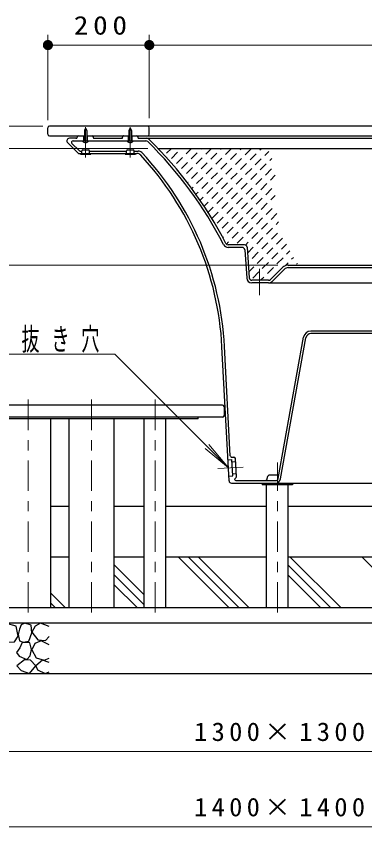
# Model space of a CAD drawing. Units: millimetres on the paper, scale 1:20. Extents: x -385 to 0, y 0 to 267.
# Drawn here: x -163.8 to -129.4, y 57.9 to 137.8 of the extents above; entities that cross this region are included whole.
import ezdxf

# ---------------------------------------------------------------- set-up
doc = ezdxf.new("R2010")
doc.units = ezdxf.units.MM
doc.linetypes.add('USER2', pattern=[6, 3, -1, 1, -1])
doc.layers.add('LY_1', color=7, linetype='Continuous', lineweight=13)
doc.styles.add('ＭＳ ゴシック', font='')
doc.styles.get('ＭＳ ゴシック').set_extended_font_data('MS Gothic')

# ---------------------------------------------------------------- blocks, each defined once
blk = doc.blocks.new('filled_dot')
at = {"color": 0, "linetype": 'Continuous', "lineweight": -2, "const_width": 1.25}
blk.add_lwpolyline([(-0.625, 0, 1), (0.625, 0, 1)], format="xyb", close=True, dxfattribs=at)

msp = doc.modelspace()

# ---------------------------------------------------------------- linework, layer by layer
at = {"layer": 'LY_1'}
for p, q in [((-160.663, 127.519), (-160.663, 135.935)), ((-150.669, 127.737), (-150.669, 135.935)), ((-160.663, 134.935), (-150.669, 134.935)), ((-150.669, 134.935), (-99.919, 134.935)), ((-161.169, 126.937), (-172.01, 126.937)), ((-150.801, 124.737), (-165.33, 124.737)), ((-148.968, 124.258), (-148.489, 124.737)), ((-147.522, 124.714), (-147.499, 124.737)), ((-147.027, 124.219), (-146.509, 124.737)), ((-145.582, 124.674), (-145.519, 124.737)), ((-145.087, 124.179), (-144.529, 124.737)), ((-143.642, 124.635), (-143.539, 124.737)), ((-143.147, 124.14), (-142.553, 124.734)), ((-141.701, 124.595), (-141.559, 124.737)), ((-141.206, 124.1), (-140.612, 124.694)), ((-139.761, 124.555), (-139.579, 124.737)), ((-148.473, 123.763), (-147.879, 124.357)), ((-146.532, 123.724), (-145.938, 124.318)), ((-144.592, 123.684), (-143.998, 124.278)), ((-142.652, 123.645), (-142.058, 124.239)), ((-140.711, 123.605), (-140.117, 124.199)), ((-139.266, 124.06), (-138.887, 124.44)), ((-147.978, 123.269), (-147.384, 123.862)), ((-147.483, 122.774), (-146.889, 123.368)), ((-146.037, 123.229), (-145.443, 123.823)), ((-145.542, 122.734), (-144.948, 123.328)), ((-144.097, 123.189), (-143.503, 123.783)), ((-143.602, 122.694), (-143.008, 123.288)), ((-142.157, 123.15), (-141.563, 123.744)), ((-141.662, 122.655), (-141.068, 123.249)), ((-140.216, 123.11), (-139.622, 123.704)), ((-139.721, 122.615), (-139.128, 123.209)), ((-138.771, 123.565), (-138.599, 123.738)), ((-146.988, 122.279), (-146.394, 122.873)), ((-146.493, 121.784), (-145.899, 122.378)), ((-145.047, 122.239), (-144.453, 122.833)), ((-144.552, 121.744), (-143.958, 122.338)), ((-143.107, 122.199), (-142.513, 122.793)), ((-142.612, 121.704), (-142.018, 122.298)), ((-141.167, 122.16), (-140.573, 122.754)), ((-139.226, 122.12), (-138.633, 122.714)), ((-145.998, 121.289), (-145.404, 121.883)), ((-144.057, 121.249), (-143.463, 121.843)), ((-142.117, 121.209), (-141.523, 121.803)), ((-140.672, 121.665), (-140.078, 122.259)), ((-140.177, 121.17), (-139.583, 121.764)), ((-138.732, 121.625), (-138.259, 122.098)), ((-146.91, 121.366), (-146.849, 121.427)), ((-146.485, 120.801), (-146.354, 120.932)), ((-145.503, 120.794), (-144.909, 121.388)), ((-145.008, 120.299), (-144.414, 120.893)), ((-143.562, 120.754), (-142.969, 121.348)), ((-143.068, 120.259), (-142.474, 120.853)), ((-141.622, 120.714), (-141.028, 121.308)), ((-141.127, 120.219), (-140.533, 120.813)), ((-139.682, 120.675), (-139.088, 121.269)), ((-139.187, 120.18), (-138.593, 120.774)), ((-146.069, 120.227), (-145.859, 120.437)), ((-145.663, 119.644), (-145.364, 119.942)), ((-144.513, 119.804), (-143.919, 120.398)), ((-144.018, 119.309), (-143.424, 119.903)), ((-142.573, 119.764), (-141.979, 120.358)), ((-140.632, 119.724), (-140.038, 120.318)), ((-138.692, 119.685), (-138.27, 120.107)), ((-145.265, 119.052), (-144.869, 119.447)), ((-143.523, 118.814), (-142.929, 119.408)), ((-142.078, 119.269), (-141.484, 119.863)), ((-141.583, 118.774), (-140.989, 119.368)), ((-140.137, 119.23), (-139.543, 119.823)), ((-139.642, 118.735), (-139.048, 119.329)), ((-144.876, 118.45), (-144.374, 118.952)), ((-144.473, 117.863), (-143.879, 118.457)), ((-143.028, 118.319), (-142.434, 118.913)), ((-142.533, 117.824), (-141.939, 118.418)), ((-141.088, 118.279), (-140.494, 118.873)), ((-140.593, 117.784), (-139.999, 118.378)), ((-139.147, 118.24), (-138.553, 118.834)), ((-138.652, 117.745), (-138.088, 118.309)), ((-143.978, 117.368), (-143.384, 117.962)), ((-142.038, 117.329), (-141.444, 117.923)), ((-140.098, 117.289), (-139.504, 117.883)), ((-138.157, 117.25), (-137.915, 117.491)), ((-143.483, 116.873), (-142.889, 117.467)), ((-142.988, 116.378), (-142.394, 116.972)), ((-141.543, 116.834), (-140.949, 117.428)), ((-141.048, 116.339), (-140.454, 116.933)), ((-139.603, 116.794), (-139.009, 117.388)), ((-139.108, 116.299), (-138.514, 116.893)), ((-143.417, 115.95), (-143.345, 116.022)), ((-142.493, 115.883), (-141.899, 116.477)), ((-141.998, 115.389), (-141.404, 115.982)), ((-140.553, 115.844), (-139.959, 116.438)), ((-140.058, 115.349), (-139.464, 115.943)), ((-138.613, 115.804), (-138.019, 116.398)), ((-138.118, 115.309), (-137.524, 115.903)), ((-143.067, 115.309), (-142.85, 115.527)), ((-141.18, 115.217), (-140.909, 115.488)), ((-139.563, 114.854), (-138.969, 115.448)), ((-137.623, 114.814), (-137.146, 115.291)), ((-140.986, 114.421), (-140.414, 114.993)), ((-140.513, 113.904), (-139.919, 114.498)), ((-139.068, 114.359), (-138.474, 114.953)), ((-138.573, 113.864), (-137.979, 114.458)), ((-137.128, 114.319), (-136.818, 114.629)), ((-140.92, 113.497), (-140.87, 113.547)), ((-140.018, 113.409), (-139.424, 114.003)), ((-139.523, 112.914), (-138.93, 113.508)), ((-138.078, 113.369), (-137.484, 113.963)), ((-136.633, 113.824), (-136.457, 114)), ((-137.984, 113.237), (-165.33, 113.237)), ((-140.854, 112.573), (-140.375, 113.052)), ((-139.029, 112.419), (-138.435, 113.013)), ((-137.282, 113.176), (-136.989, 113.468)), ((-136.138, 113.329), (-136.066, 113.401)), ((-140.474, 111.963), (-139.88, 112.557)), ((-139.71, 111.737), (-139.385, 112.062)), ((-166.232, 104.44), (-154.065, 104.44)), ((-154.065, 104.44), (-142.873, 93.235)), ((-142.873, 93.235), (-145.17, 95.165)), ((-142.873, 93.235), (-144.8, 95.534)), ((-147.794, 84.437), (-142.794, 79.437)), ((-146.804, 84.437), (-141.804, 79.437)), ((-145.814, 84.437), (-140.814, 79.437)), ((-136.763, 84.437), (-131.763, 79.437)), ((-129.692, 84.437), (-124.692, 79.437)), ((-154.124, 83.696), (-151.169, 80.741)), ((-136.969, 83.653), (-132.753, 79.437)), ((-154.124, 82.706), (-151.169, 79.751)), ((-136.969, 82.663), (-133.743, 79.437)), ((-154.124, 81.716), (-151.845, 79.437)), ((-160.374, 80.895), (-158.916, 79.437)), ((-160.374, 80.895), (-158.916, 79.437)), ((-160.374, 79.905), (-159.906, 79.437)), ((-160.374, 79.905), (-159.906, 79.437)), ((-105.536, 65.285), (-170.536, 65.285)), ((-103.036, 57.854), (-173.036, 57.854))]:
    msp.add_line(p, q, dxfattribs=at)
at = {"layer": 'LY_1', "lineweight": 25}
for p, q in [((-160.665, 126.137), (-160.665, 126.787)), ((-96.074, 126.937), (-160.515, 126.937)), ((-156.944, 126.737), (-157.069, 126.521)), ((-157.069, 126.521), (-157.069, 125.487)), ((-156.944, 126.737), (-156.819, 126.521)), ((-156.819, 126.521), (-156.819, 125.487)), ((-152.544, 126.737), (-152.669, 126.521)), ((-152.669, 126.521), (-152.669, 125.487)), ((-152.544, 126.737), (-152.419, 126.521)), ((-152.419, 126.521), (-152.419, 125.487)), ((-150.669, 126.137), (-150.669, 126.787)), ((-160.515, 125.987), (-157.069, 125.987)), ((-157.894, 125.737), (-158.544, 125.737)), ((-158.182, 125.487), (-150.998, 125.487)), ((-157.794, 125.887), (-157.794, 125.837)), ((-157.239, 125.487), (-157.239, 125.462)), ((-157.119, 125.487), (-157.119, 125.987)), ((-156.819, 125.987), (-152.669, 125.987)), ((-156.769, 125.487), (-156.769, 125.987)), ((-156.649, 125.487), (-156.649, 125.462)), ((-156.194, 125.887), (-156.194, 125.837)), ((-156.094, 125.737), (-153.394, 125.737)), ((-153.294, 125.887), (-153.294, 125.837)), ((-152.839, 125.487), (-152.839, 125.462)), ((-152.719, 125.487), (-152.719, 125.987)), ((-152.419, 125.987), (-96.074, 125.987)), ((-152.369, 125.487), (-152.369, 125.987)), ((-152.249, 125.487), (-152.249, 125.462)), ((-151.794, 125.887), (-151.794, 125.837)), ((-151.694, 125.737), (-98.044, 125.737)), ((-158.721, 125.31), (-157.648, 124.237)), ((-158.288, 125.231), (-157.588, 124.531)), ((-156.649, 125.462), (-157.239, 125.462)), ((-152.249, 125.462), (-152.839, 125.462)), ((-149.801, 124.737), (-100.788, 124.737)), ((-157.648, 124.237), (-151.881, 124.237)), ((-157.496, 124.487), (-157.319, 124.487)), ((-157.454, 124.162), (-157.454, 124.237)), ((-157.454, 124.162), (-156.434, 124.162)), ((-157.319, 124.237), (-157.319, 124.512)), ((-157.219, 124.612), (-156.669, 124.612)), ((-156.569, 124.237), (-156.569, 124.512)), ((-156.569, 124.487), (-152.919, 124.487)), ((-156.434, 124.162), (-156.434, 124.237)), ((-153.054, 124.162), (-153.054, 124.237)), ((-153.054, 124.162), (-152.034, 124.162)), ((-152.919, 124.237), (-152.919, 124.512)), ((-152.819, 124.612), (-152.269, 124.612)), ((-152.169, 124.237), (-152.169, 124.512)), ((-152.169, 124.487), (-151.772, 124.487)), ((-152.034, 124.162), (-152.034, 124.237)), ((-141.277, 115.237), (-142.892, 115.237)), ((-141.51, 114.987), (-142.892, 114.987)), ((-141.261, 114.755), (-141.06, 111.952)), ((-141.028, 115.005), (-140.811, 111.969)), ((-137.514, 113.018), (-138.721, 111.81)), ((-137.337, 112.841), (-138.544, 111.634)), ((-136.984, 113.237), (-128.169, 113.237)), ((-136.984, 112.987), (-128.169, 112.987)), ((-138.898, 111.737), (-140.562, 111.737)), ((-138.898, 111.487), (-140.562, 111.487)), ((-138.898, 111.487), (-128.169, 111.487)), ((-115.859, 106.737), (-134.73, 106.737)), ((-115.859, 106.487), (-134.73, 106.487)), ((-137.968, 92.194), (-135.469, 106.117)), ((-137.722, 92.15), (-135.222, 106.074)), ((-142.807, 91.974), (-143.499, 105.191)), ((-142.686, 94.447), (-143.25, 105.204)), ((-143.444, 99.437), (-172.569, 99.437)), ((-143.294, 99.287), (-143.294, 98.387)), ((-143.444, 98.237), (-172.569, 98.237)), ((-145.851, 98.077), (-169.351, 98.077)), ((-160.374, 79.437), (-160.374, 98.077)), ((-158.579, 79.437), (-158.579, 98.077)), ((-154.124, 79.437), (-154.124, 98.077)), ((-151.169, 79.437), (-151.169, 98.077)), ((-149.034, 79.437), (-149.034, 98.077)), ((-145.851, 98.077), (-145.851, 98.237)), ((-142.528, 94.305), (-142.329, 94.315)), ((-142.915, 94.034), (-142.515, 94.055)), ((-142.432, 92.457), (-142.515, 94.055)), ((-142.505, 93.855), (-142.155, 93.874)), ((-142.077, 92.376), (-142.171, 94.173)), ((-142.831, 92.436), (-142.432, 92.457)), ((-142.442, 92.657), (-142.093, 92.675)), ((-142.129, 91.987), (-138.214, 91.987)), ((-139.036, 92.287), (-139.036, 92.237)), ((-137.906, 92.537), (-138.786, 92.537)), ((-142.557, 91.737), (-138.214, 91.737)), ((-139.536, 91.737), (-139.536, 91.577)), ((-136.536, 91.577), (-139.536, 91.577)), ((-139.104, 79.437), (-139.104, 91.577)), ((-138.214, 91.737), (-112.375, 91.737)), ((-136.969, 79.437), (-136.969, 91.577)), ((-136.536, 91.737), (-136.536, 91.577)), ((-158.579, 89.437), (-160.374, 89.437)), ((-151.169, 89.437), (-154.124, 89.437)), ((-139.104, 89.437), (-149.034, 89.437)), ((-121.495, 89.437), (-136.969, 89.437)), ((-158.579, 84.437), (-160.374, 84.437)), ((-151.169, 84.437), (-154.124, 84.437)), ((-139.104, 84.437), (-149.034, 84.437)), ((-121.495, 84.437), (-136.969, 84.437)), ((-103.036, 79.437), (-173.036, 79.437)), ((-103.036, 77.937), (-173.036, 77.937)), ((-103.036, 72.937), (-173.036, 72.937))]:
    msp.add_line(p, q, dxfattribs=at)
at = {"layer": 'LY_1', "linetype": 'USER2'}
for p, q in [((-156.944, 123.852), (-156.944, 127.07)), ((-152.544, 123.852), (-152.544, 127.07)), ((-139.794, 110.288), (-139.794, 112.885)), ((-162.601, 78.971), (-162.601, 100.644)), ((-156.351, 78.971), (-156.351, 100.644)), ((-150.101, 78.971), (-150.101, 100.644)), ((-138.036, 78.971), (-138.036, 93.76)), ((-143.925, 93.18), (-141.425, 93.311))]:
    msp.add_line(p, q, dxfattribs=at)
at = {"layer": 'LY_1', "lineweight": 25}
for points in [[(-164.732, 77.896), (-165.362, 77.735), (-165.993, 77.067), (-165.807, 76.35), (-165.367, 76.134), (-164.806, 76.066), (-163.941, 76.091), (-163.607, 76.659), (-163.792, 77.624)], [(-163.46, 77.347), (-163.595, 76.823), (-163.469, 76.191), (-163.099, 76.065), (-162.548, 76.155), (-162.241, 76.968), (-162.322, 77.726), (-162.936, 77.933), (-163.288, 77.753)], [(-163.207, 76.014), (-163.442, 75.495), (-163.763, 75.038), (-163.503, 74.667), (-162.725, 74.333), (-162.398, 74.694), (-162.267, 75.322), (-162.453, 75.977)], [(-162.972, 74.304), (-163.738, 73.735), (-163.293, 73.265), (-162.477, 72.956), (-161.847, 73.71), (-162.391, 74.279)]]:
    msp.add_lwpolyline(points, close=True, dxfattribs=at)
for points in [[(-160.536, 77.602), (-161.392, 77.919), (-161.931, 77.65), (-162.247, 77.048), (-161.661, 76.287), (-160.885, 76.224), (-160.536, 76.62)], [(-160.552, 75.796), (-161.313, 76.192), (-161.946, 75.939), (-162.247, 75.289), (-161.804, 74.513), (-161.043, 74.275), (-160.552, 74.481)], [(-160.536, 74.069), (-161.202, 74.275), (-161.851, 73.721), (-161.677, 73.325), (-160.948, 72.96), (-160.536, 73.119)]]:
    msp.add_lwpolyline(points, dxfattribs=at)
for centre, radius, start, end in [((-160.515, 126.787), 0.15, 90, 180), ((-150.819, 126.787), 0.15, 0, 90), ((-160.515, 126.137), 0.15, 180, 270), ((-158.544, 125.487), 0.25, 90, 225), ((-158.182, 125.337), 0.15, 90, 225), ((-157.894, 125.837), 0.1, 270, 0), ((-157.694, 125.887), 0.1, 90, 180), ((-156.294, 125.887), 0.1, 0, 90), ((-156.094, 125.837), 0.1, 180, 270), ((-153.394, 125.837), 0.1, 269.99999, 359.99999), ((-153.194, 125.887), 0.1, 89.99999, 179.99999), ((-151.894, 125.887), 0.1, 0, 90), ((-151.694, 125.837), 0.1, 180, 270), ((-150.998, 125.237), 0.25, 45.52588, 90), ((-150.896, 125.487), 0.25, 45.67341, 90), ((-150.819, 126.137), 0.15, 270, 0), ((-178.671, 97.051), 40, 27.26036, 45.67341), ((-156.944, 125.732), 0.4, 222.43594, 317.56406), ((-152.544, 125.732), 0.4, 222.43594, 317.56406), ((-178.671, 97.051), 39.75, 27.26036, 45.52588), ((-157.482, 124.637), 0.15, 225, 270), ((-157.219, 124.512), 0.1, 90, 180), ((-156.669, 124.512), 0.1, 0, 90), ((-152.819, 124.512), 0.1, 90, 180), ((-152.269, 124.512), 0.1, 0, 90), ((-151.881, 123.737), 0.5, 42.99209, 90), ((-151.772, 123.987), 0.5, 43.20184, 90), ((-173.458, 103.621), 30, 3, 42.99209), ((-173.458, 103.621), 30.25, 3, 43.20184), ((-142.892, 115.487), 0.5, 207.26036, 270), ((-142.892, 115.487), 0.25, 207.26036, 270), ((-141.277, 114.987), 0.25, 4.08562, 90), ((-141.51, 114.737), 0.25, 4.08562, 90), ((-136.984, 112.487), 0.75, 90, 135), ((-136.984, 112.487), 0.5, 90, 135), ((-140.562, 111.987), 0.5, 184.08562, 270), ((-140.562, 111.987), 0.25, 184.08562, 270), ((-138.898, 111.987), 0.25, 270, 315), ((-138.898, 111.987), 0.5, 270, 315), ((-134.73, 105.987), 0.75, 90, 170), ((-134.73, 105.987), 0.5, 90, 170), ((-143.444, 99.287), 0.15, 0, 90), ((-143.444, 98.387), 0.15, 270, 0), ((-142.536, 94.454), 0.15, 183, 273), ((-142.321, 94.165), 0.15, 3, 93), ((-142.557, 91.987), 0.25, 183, 270), ((-142.129, 92.111), 0.124, 110.82501, 270), ((-142.227, 92.368), 0.15, 290.82501, 3), ((-139.286, 92.237), 0.25, 270, 0), ((-138.786, 92.287), 0.25, 90, 180), ((-138.214, 92.237), 0.25, 270, 350), ((-138.214, 92.237), 0.5, 270, 350)]:
    msp.add_arc(centre, radius, start, end, dxfattribs=at)

# ---------------------------------------------------------------- block references
at = {"layer": 'LY_1', "xscale": 0.4, "yscale": 0.4}
for p in [(-160.663, 134.935), (-150.669, 134.935)]:
    msp.add_blockref('filled_dot', p, dxfattribs=at)
at = {"layer": 'LY_1', "xscale": 0.4, "yscale": 0.4, "rotation": 180}
msp.add_blockref('filled_dot', (-150.669, 134.935), dxfattribs=at)

# ---------------------------------------------------------------- texts
at = {"layer": 'LY_1', "style": 'ＭＳ ゴシック'}
for s, insert, char_height, attachment_point in [('\\T1.33;\\W1.15;200', (-155.249, 135.935), 1.833, 8), ('\\T1.64;\\W0.6;水抜き穴', (-166.232, 104.59), 2.199, 7), ('\\T1.32;\\W1.05;1300×1300', (-137.613, 66.285), 1.833, 8), ('\\T1.32;\\W1.05;1400×1400', (-137.613, 58.854), 1.833, 8)]:
    msp.add_mtext(s, dxfattribs=dict(at, insert=insert, char_height=char_height, attachment_point=attachment_point))

doc.saveas('drawing.dxf')
